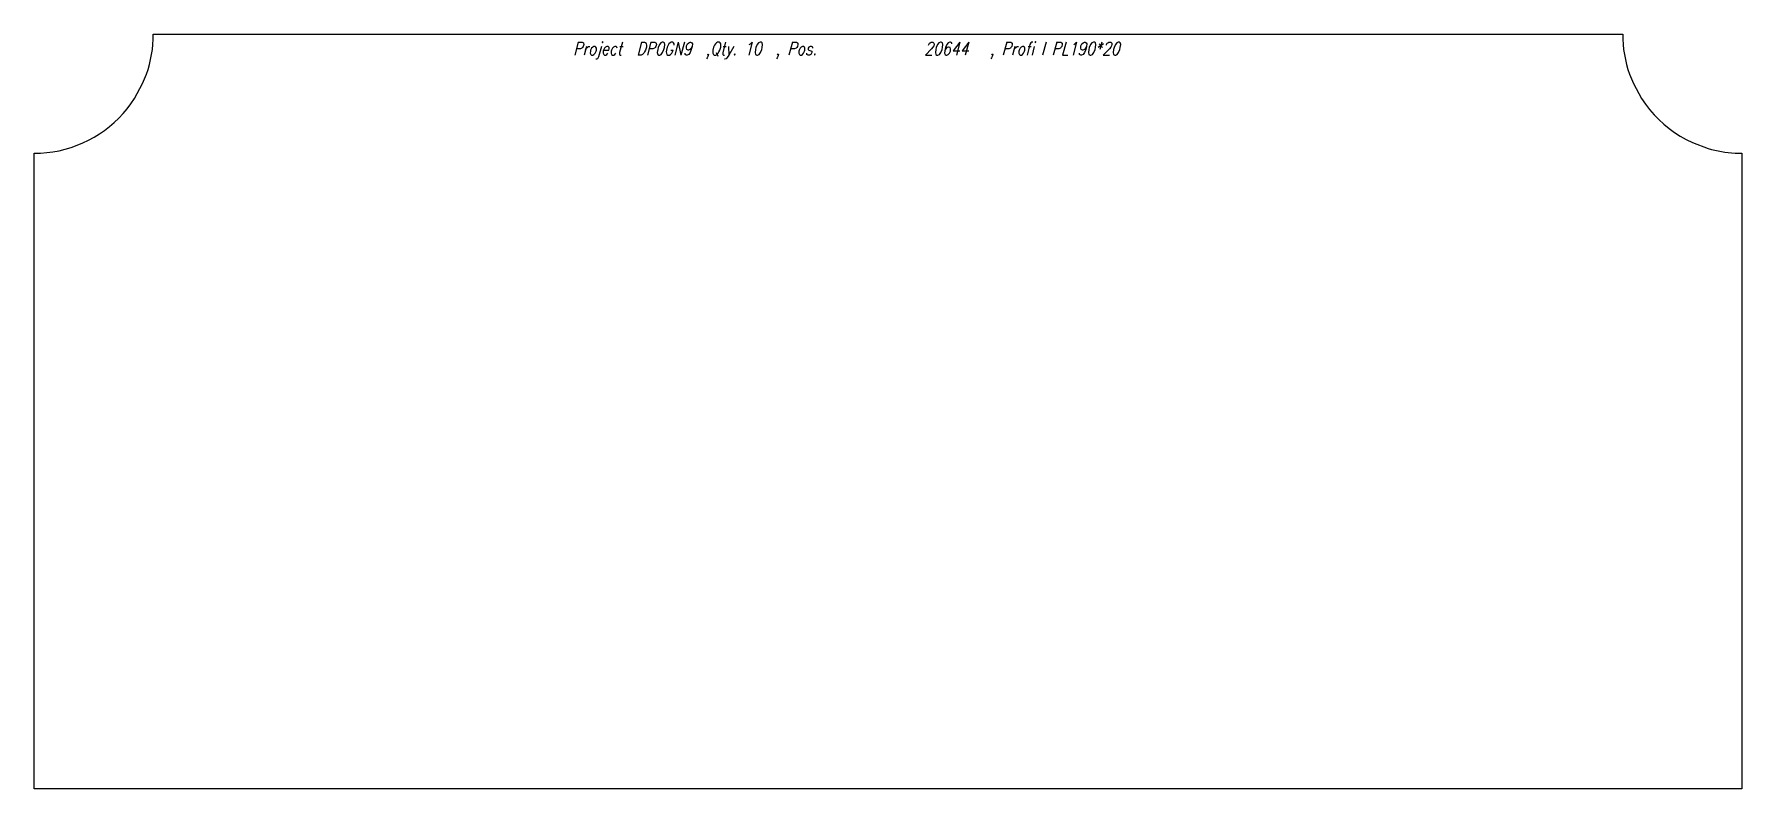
# Model space of a CAD drawing. Extents: x 0 to 430, y -95 to 95.
import ezdxf

# ---------------------------------------------------------------- set-up
doc = ezdxf.new("R2010")
doc.units = 0
doc.header["$LTSCALE"] = 10
doc.layers.add('TEILE', color=7, linetype='CONTINUOUS')
doc.layers.add('UNTERSCHRIFT', color=7, linetype='CONTINUOUS')
doc.styles.get("Standard").update_dxf_attribs({"font": 'ROMANS'})

msp = doc.modelspace()

# ---------------------------------------------------------------- linework, layer by layer
at = {"layer": 'TEILE', "color": 2}
for p, q in [((29.972475, 93.718201), (29.999998, 95.003006)), ((29.999998, 95.003006), (30, 95.003006)), ((30, 95.003006), (399.863739, 95.00312)), ((399.863739, 95.00312), (399.891296, 93.718323)), ((29.560616, 89.887344), (29.752581, 91.15802)), ((29.752581, 91.15802), (29.88995, 92.435753)), ((29.88995, 92.435753), (29.972475, 93.718201)), ((399.891296, 93.718323), (399.973785, 92.435875)), ((399.973785, 92.435875), (400.111145, 91.158134)), ((400.111145, 91.158134), (400.303101, 89.887459)), ((28.255331, 84.921524), (28.661165, 86.140862)), ((28.661165, 86.140862), (29.014406, 87.376465)), ((29.014406, 87.376465), (29.314405, 88.626053)), ((29.314405, 88.626053), (29.560616, 89.887344)), ((400.303101, 89.887459), (400.549316, 88.626167)), ((400.549316, 88.626167), (400.849335, 87.376572)), ((400.849335, 87.376572), (401.202576, 86.140976)), ((401.202576, 86.140976), (401.608398, 84.921638)), ((25.237606, 78.783783), (27.28896, 82.540558)), ((27.28896, 82.540558), (27.797649, 83.720695)), ((27.797649, 83.720695), (28.255331, 84.921524)), ((401.608398, 84.921638), (402.066071, 83.720795)), ((402.066071, 83.720795), (402.574768, 82.540665)), ((402.574768, 82.540665), (402.574768, 82.540665)), ((402.574768, 82.540665), (404.626129, 78.78389)), ((23.394585, 76.222878), (24.349789, 77.479088)), ((24.349789, 77.479088), (25.237616, 78.783798)), ((25.237616, 78.783798), (25.237606, 78.783783)), ((404.626129, 78.78389), (405.593231, 77.369568)), ((20.151999, 72.779221), (21.292782, 73.86969)), ((21.292782, 73.86969), (22.37464, 75.018631)), ((22.37464, 75.018631), (23.394585, 76.222878)), ((405.593231, 77.369568), (406.639465, 76.012764)), ((406.639465, 76.012764), (407.761505, 74.717896)), ((407.761505, 74.717896), (408.955627, 73.489197)), ((408.955627, 73.489197), (410.217926, 72.330658)), ((13.67996, 68.303596), (15.065052, 69.059921)), ((15.065052, 69.059921), (16.408459, 69.888031)), ((16.408459, 69.888031), (17.706453, 70.785629)), ((17.706453, 70.785629), (18.955454, 71.750252)), ((18.955454, 71.750252), (20.151999, 72.779221)), ((410.217926, 72.330658), (411.544312, 71.246078)), ((411.544312, 71.246078), (412.93042, 70.238983)), ((412.93042, 70.238983), (414.371796, 69.312668)), ((414.371796, 69.312668), (415.863678, 68.470139)), ((0, 65.003006), (1.577584, 65.044518)), ((0, -95.00312), (0, 65.003006)), ((1.577584, 65.044518), (3.150804, 65.16893)), ((3.150804, 65.16893), (4.715305, 65.375893)), ((4.715305, 65.375893), (6.266758, 65.664848)), ((6.266758, 65.664848), (7.800869, 66.034988)), ((7.800869, 66.034988), (9.313394, 66.485283)), ((9.313394, 66.485283), (10.800146, 67.014496)), ((10.800146, 67.014496), (12.257012, 67.621162)), ((12.257012, 67.621162), (13.67996, 68.303596)), ((415.863678, 68.470139), (417.401245, 67.714157)), ((417.401245, 67.714157), (417.401276, 67.714157)), ((417.401276, 67.714157), (421.411774, 66.21833)), ((421.411774, 66.21833), (422.237213, 65.988716)), ((422.237213, 65.988716), (423.068848, 65.782768)), ((423.068848, 65.782768), (423.906006, 65.600647)), ((423.906006, 65.600647), (424.748077, 65.442505)), ((424.748077, 65.442505), (425.594299, 65.308472)), ((425.594299, 65.308472), (426.444031, 65.198662)), ((426.444031, 65.198662), (427.296478, 65.113167)), ((427.296478, 65.113167), (428.151062, 65.05204)), ((428.151062, 65.05204), (429.007019, 65.01535)), ((429.007019, 65.01535), (429.863739, 65.00312)), ((429.863739, 65.00312), (429.863739, -95.003006)), ((429.863739, 65.00312), (429.863739, 65.00312)), ((429.863739, -95.003006), (0, -95.00312))]:
    msp.add_line(p, q, dxfattribs=at)

# ---------------------------------------------------------------- texts
at = {"layer": 'UNTERSCHRIFT', "color": 2, "oblique": 15, "width": 0.8}
for s, p in [('Project  DP0GN9  ,Qty. 10  , Pos. ', (135.631882, 89.753036)), ('20644', (224.03186, 89.753067)), ('  , Profi l PL190*20', (237.03186, 89.753067))]:
    msp.add_text(s, height=3.25, dxfattribs=at).set_placement(p)

doc.saveas('drawing.dxf')
